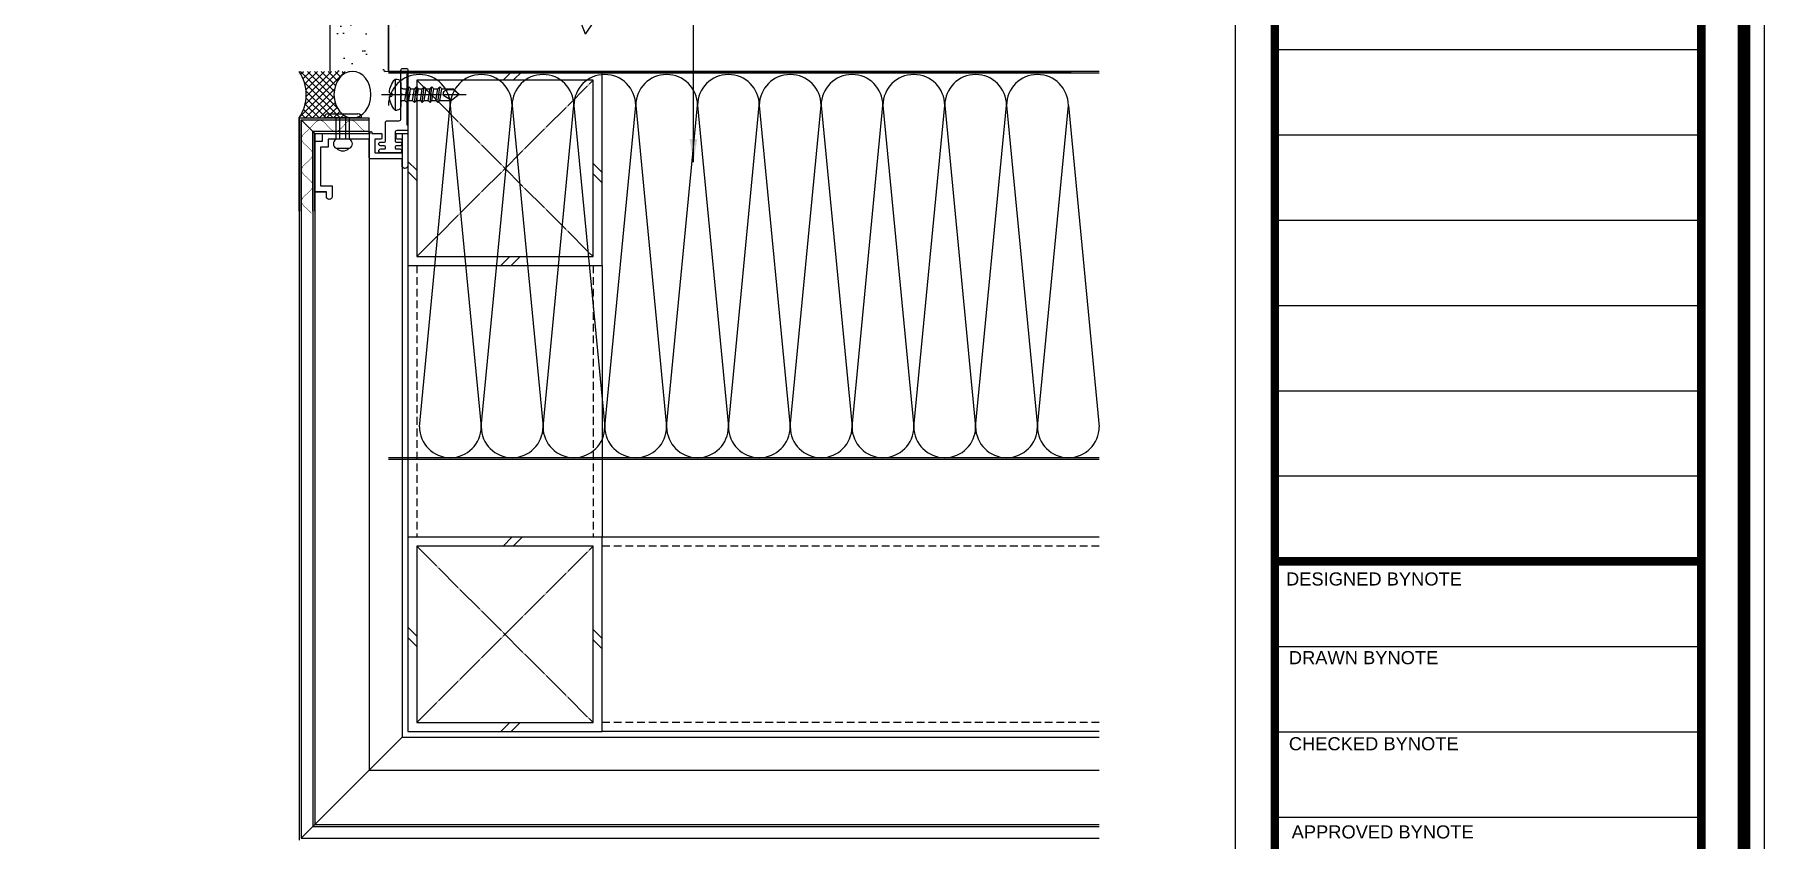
# Model space of a CAD drawing. Header units: millimetres. Extents: x 3549 to 7984, y 668 to 4080.
# Drawn here: x 7538.8 to 7984.2, y 2567.2 to 2774.4 of the extents above; entities that cross this region are included whole.
import ezdxf

# ---------------------------------------------------------------- set-up
doc = ezdxf.new("R2010")
doc.units = ezdxf.units.MM
for name, pattern in [('CENTER', [7.75, 7.25, -0.25, 0, -0.25]), ('HIDDEN', [0.375, 0.25, -0.125]), ('HIDDEN2', [1, 0.5, -0.5])]:
    doc.linetypes.add(name, pattern=pattern)
for name, color, linetype in [('.1 text box', 7, 'Continuous'), ('3', 3, 'Continuous'), ('4', 4, 'Continuous'), ('BOARD', 55, 'Continuous'), ('Bolt', 1, 'Continuous'), ('Dims', 1, 'Continuous'), ('nt', 34, 'Continuous'), ('PI', 6, 'Continuous'), ('Structure', 6, 'Continuous'), ('TE 07', 7, 'Continuous'), ('TEXT', 2, 'Continuous')]:
    doc.layers.add(name, color=color, linetype=linetype)
doc.layers.add('NT Panel', color=7, linetype='Continuous', true_color=0xbfff7f)
doc.layers.add('PANEL', color=9, linetype='Continuous', true_color=0x808080)
doc.styles.get("Standard").update_dxf_attribs({"font": 'arial.ttf'})
doc.dimstyles.new('Telling', dxfattribs={"dimscale": 2, "dimtxt": 3, "dimasz": 3, "dimexe": 1, "dimexo": 3, "dimgap": 1, "dimtad": 1, "dimdec": 1, "dimrnd": 1, "dimdsep": 46, "dimtxsty": 'Standard', "dimcen": 3, "dimclrd": 1, "dimclre": 1, "dimclrt": 2, "dimadec": 0, "dimazin": 0, "dimtfac": 1, "dimtdec": 1, "dimtofl": 0, "dimtmove": 0, "dimatfit": 0, "dimfxl": 1, "dimtolj": 1, "dimtzin": 0, "dimlwe": -1, "dimarcsym": 0})

# ---------------------------------------------------------------- blocks, each defined once
blk = doc.blocks.new('AL-TEMPLATE')
at = {"color": 9}
for p, q in [((2716.817341244991, 1326.40825630703), (2800.017341244944, 1326.40825630703)), ((2716.817341244991, 1309.768256307074), (2800.017341244944, 1309.768256307074)), ((2716.817341244991, 1293.12825630706), (2800.017341244944, 1293.12825630706)), ((2716.817341244991, 1276.488256307046), (2800.017341244944, 1276.488256307046)), ((2716.817341244991, 1259.848256307032), (2800.017341244944, 1259.848256307032)), ((2716.817341244991, 1243.208256307193), (2800.017341244944, 1243.208256307193)), ((2716.817341244991, 1209.928256307106), (2800.017341244944, 1209.928256307106)), ((2716.817341244991, 1193.288256307093), (2800.017341244944, 1193.288256307093)), ((2716.817341244991, 1176.648256307137), (2800.017341244944, 1176.648256307137))]:
    blk.add_line(p, q, dxfattribs=at)
for points, const_width in [([(1976.337341245009, 1509.448256307067), (2808.337341245009, 1509.448256307067), (2808.337341245009, 927.0482563070436), (1976.337341245009, 927.0482563070436)], 2.49600000000001), ([(2716.817341244991, 1409.795819859039), (2800.017341244944, 1409.795819859039), (2800.017341244944, 1026.888256307069), (2716.817341244991, 1026.888256307069)], 1.664000000000007)]:
    blk.add_lwpolyline(points, close=True, dxfattribs=dict(at, const_width=const_width))
at = {"color": 9, "const_width": 1.664000000000007}
blk.add_lwpolyline([(2716.817341244991, 1226.56825630712), (2800.017341244944, 1226.56825630712)], dxfattribs=at)
at = {"layer": 'nt', "color": 254, "linetype": 'Continuous', "ltscale": 2}
blk.add_lwpolyline([(1972.337341245009, 1515.248256307055), (1972.337341245009, 921.2482563070553), (2812.337341245009, 921.2482563070553), (2812.337341245009, 1515.248256307055)], close=True, dxfattribs=at)
at = {"layer": 'TE 07'}
blk.add_lwpolyline([(1984.073093346065, 1501.315819858999), (2709.081589143934, 1501.315819858999), (2709.081589143934, 935.1806927550533), (1984.073093346065, 935.1806927550533)], close=True, dxfattribs=at)
at = {"color": 9, "char_height": 2.555904000000012, "width": 438.9675663360018, "attachment_point": 1}
for s, insert in [('DESIGNED BYNOTE', (2719.009706649907, 1224.393257073029)), ('DRAWN BYNOTE', (2719.557141416684, 1209.040793254466)), ('CHECKED BYNOTE', (2719.557141416684, 1192.245637713368)), ('APPROVED BYNOTE', (2720.104568006915, 1175.040101810959))]:
    blk.add_mtext(s, dxfattribs=dict(at, insert=insert))
blk = doc.blocks.new('50')
at = {"color": 1, "linetype": 'CENTER'}
for p, q in [((-3.973676047059371, -22.69999999999999), (-49.37367604706037, 22.70000000000212)), ((-3.973676047060508, 22.7), (-49.37367604705673, -22.7))]:
    blk.add_line(p, q, dxfattribs=at)
at = {"layer": 'PI', "color": 9}
for p, q in [((-31.11866989110399, 25.00000000000028), (-28.81866989114565, 22.69999999999999)), ((-28.46701946156986, 25.00000000000121), (-26.16701946162516, 22.70000000000003)), ((-49.37367604706037, 1.244822420986566), (-51.67367604706033, -1.055177578970756)), ((-1.673676046914807, 1.819822421122694), (-3.97367604706028, -0.480177578981511)), ((-49.37367604706037, -1.406828008544892), (-51.67367604705919, -3.706828008486696)), ((-1.67367604691367, -0.8318280084114349), (-3.97367604706028, -3.131828008501998)), ((-30.54366989111418, -22.70000000000005), (-28.24366989101054, -25.00000000014552)), ((-27.89201946158209, -22.70000000000002), (-25.5920194614946, -25.0000000001446))]:
    blk.add_line(p, q, dxfattribs=at)
at = {"layer": 'PI', "color": 4}
for points in [[(-1.673676047060326, -25), (-51.67367604706033, -25), (-51.67367604706033, 25), (-1.673676047060326, 25)], [(-3.97367604706028, -22.7), (-49.37367604706037, -22.7), (-49.37367604706037, 22.69999999999999), (-3.97367604706028, 22.7)]]:
    blk.add_lwpolyline(points, close=True, dxfattribs=at)
blk = doc.blocks.new('sandwitch-p')
at = {"layer": 'PANEL'}
for p, q in [((-402.1406779529373, 2613.739468446655), (-394.1826431406901, 2696.503030494025)), ((-394.1826431406901, 2696.503030494025), (-386.2246083284429, 2613.739468446655)), ((-386.2246083288106, 2613.739468450511), (-378.2665735165634, 2696.503030497882)), ((-378.2665735165634, 2696.503030497882), (-370.3085387043163, 2613.739468450511)), ((-370.3085387043163, 2613.739468450511), (-362.350503892072, 2696.503030497882)), ((-362.350503892072, 2696.503030497882), (-354.3924690798219, 2613.739468450511)), ((-354.3924690798219, 2613.739468450511), (-346.4344342675776, 2696.503030497882)), ((-346.4344342675776, 2696.503030497882), (-338.4763994553276, 2613.739468450511)), ((-338.4763994553276, 2613.739468450511), (-330.5183646430833, 2696.503030497882)), ((-330.5183646430834, 2696.503030497882), (-322.5603298308334, 2613.73946845051))]:
    blk.add_line(p, q, dxfattribs=at)
for points in [[(-322.5603298308332, 2705.281433638263), (-410.0987127655495, 2705.281433638264)], [(-322.5603298308332, 2704.781433638263), (-410.0987127655495, 2704.781433638264)], [(-322.5603298308332, 2605.781433638263), (-410.0987127655495, 2605.781433638264)], [(-322.5603298308332, 2605.281433638263), (-410.0987127655495, 2605.281433638263)]]:
    blk.add_lwpolyline(points, dxfattribs=at)
for centre, radius, start, end in [((-402.1406779533024, 2696.503030497855), 7.958034812247173, 0, 180), ((-386.2246083288106, 2696.503030497882), 7.958034812247173, 0, 180), ((-370.3085387043192, 2696.503030497882), 7.958034812246811, 0, 180), ((-354.3924690798248, 2696.503030497882), 7.958034812247173, 0, 180), ((-338.4763994553305, 2696.503030497882), 7.958034812247173, 0, 180), ((-394.1826431406901, 2613.739468446655), 7.958034812247173, 180, 0), ((-378.2665735165634, 2613.739468450511), 7.958034812247173, 180, 0), ((-362.3505038920691, 2613.739468450511), 7.958034812247173, 180, 0), ((-346.4344342675748, 2613.739468450511), 7.958034812247173, 180, 0), ((-330.5183646430804, 2613.739468450511), 7.958034812247173, 180, 0)]:
    blk.add_arc(centre, radius, start, end, dxfattribs=at)
blk = doc.blocks.new('SLIDE-MOLD')
at = {"layer": '.1 text box', "color": 7, "ltscale": 0.8, "true_color": 0xffffff, "elevation": 1.049471199531806e-09}
blk.add_lwpolyline([(27951.36386872296, 11468.83761146928), (27951.36386872296, 11465.83761146928), (27951.36386872296, 11468.83761146928), (27964.36386872296, 11468.83761146928), (27964.36386872296, 11466.83761146928), (27966.36386872296, 11466.83761146928), (27966.36386872296, 11454.58761146928), (27966.73749444953, 11454.52356644338, -0.679596090826969), (27966.73749444949, 11454.15165649518), (27966.36386872296, 11454.08761146928), (27966.36386872296, 11451.58761146928), (27965.11386872296, 11451.58761146928, -0.414213562373095), (27964.86386872296, 11451.83761146928), (27964.86386872296, 11453.33761146928), (27961.36386872296, 11453.33761146928), (27961.36386872296, 11446.33761146928), (27964.86386872296, 11446.33761146928), (27964.86386872296, 11447.58761146928, -0.414213562373095), (27965.11386872296, 11447.83761146928), (27966.36386872296, 11447.83761146928), (27966.36386872296, 11445.08761146928, -0.414213562373095), (27966.11386872296, 11444.83761146928), (27958.11386872296, 11444.83761146928, -0.9999999999999999), (27958.11386872296, 11446.33761146928), (27959.86386872296, 11446.33761146928), (27959.86386872296, 11454.58761146928, -0.414213562373095), (27960.11386872296, 11454.83761146928), (27964.86386872296, 11454.83761146928), (27964.86386872296, 11465.33761146928), (27962.86386872296, 11465.33761146928), (27962.86386872296, 11467.33761146928), (27952.86386872296, 11467.33761146928), (27952.86386872296, 11464.33761146928), (27950.11386872297, 11464.33761146928, -1.000000000000075), (27950.11386872297, 11465.83761146929), (27951.36386872296, 11465.83761146928)], format="xyb", dxfattribs=at)
blk.add_lwpolyline([(27982.86386872296, 11444.83761146928), (27981.86386872296, 11444.83761146928, -0.4142135623730976), (27981.61386872296, 11445.08761146928), (27981.61386872296, 11445.13761146927), (27968.61386872296, 11445.13761146927), (27968.61386872296, 11445.08761146928, -0.4142135623730927), (27968.36386872296, 11444.83761146928), (27967.36386872296, 11444.83761146928, -0.4142135623730976), (27967.11386872296, 11445.08761146928), (27967.11386872296, 11447.63761146927, 0.4142135623731117), (27966.61386872296, 11448.13761146927), (27964.41386872278, 11448.13761146927, 0.4142135623730617), (27964.16386872278, 11447.88761146927), (27964.16386872278, 11446.93761146926, -0.9999999999999999), (27963.16386872278, 11446.93761146926), (27963.16386872278, 11447.88761146927, 0.4142135623731283), (27962.91386872278, 11448.13761146927), (27962.61386872296, 11448.13761146927, 0.414213562373095), (27962.36386872296, 11447.88761146927), (27962.36386872296, 11446.93761146926, -0.9999999999999999), (27961.36386872296, 11446.93761146926), (27961.36386872296, 11451.83761146928, -0.9999999999999999), (27962.36386872296, 11451.83761146928), (27962.36386872296, 11450.88761146927, 0.4142135623731283), (27962.61386872296, 11450.63761146927), (27962.91386872278, 11450.63761146927, 0.414213562373095), (27963.16386872278, 11450.88761146927), (27963.16386872278, 11451.83761146928, -1.000000000000057), (27964.16386872278, 11451.83761146928), (27964.16386872278, 11450.88761146927, 0.414213562373095), (27964.41386872278, 11450.63761146927), (27969.12386872274, 11450.63761146927, -0.414213562373095), (27969.62386872274, 11450.13761146927), (27969.62386872274, 11447.13761146927, 0.414213562373095), (27970.12386872274, 11446.63761146927), (27976.06386872292, 11446.63761146927), (27976.36386872296, 11446.33761146928), (27976.66386872278, 11446.63761146927), (27982.61386872296, 11446.63761146927, -0.414213562373095), (27983.11386872296, 11446.13761146927), (27983.11386872296, 11445.08761146928, -0.4142135623730935)], format="xyb", close=True, dxfattribs=at)
blk = doc.blocks.new('피스')
at = {"color": 1, "linetype": 'CENTER'}
for p, q in [((0, 4.994234959285676), (-1.45519e-11, -16.76617960838484)), ((-0.5, 2.979417234224456), (-0.3999999999941792, 2.303861639979004)), ((0.5, 2.979417234226275), (0.4000000000087312, 2.303861639979004))]:
    blk.add_line(p, q, dxfattribs=at)
at = {"color": 6}
for p, q in [((-4, 1.5), (-4, 1.000000000001818)), ((-4, 1.5), (4, 1.5)), ((-3, 0), (3, 0)), ((-0.3999999999941792, 2.303861639979004), (0.4000000000087312, 2.303861639979004)), ((4, 1.5), (4, 1)), ((2, -1.5), (-2, -2)), ((-1.5, -1.5), (-2, -2)), ((-2, -2), (-1.5, -2.5)), ((-1.5, -3.5), (-2, -4)), ((2, -3.5), (-2, -4)), ((-2, -4), (-1.5, -4.5)), ((-1.5, -0.499999999998181), (-1.5, -1.5)), ((1.5, -1), (-1.5, -1.5)), ((1.5, -2), (-1.5, -2.5)), ((-1.5, -2.5), (-1.5, -3.5)), ((1.5, -3), (-1.5, -3.5)), ((1.5, -4), (-1.5, -4.5)), ((1.5, -0.5), (1.5, -1)), ((1.5, -1), (2, -1.5)), ((2, -1.5), (1.5, -2)), ((1.5, -2), (1.5, -3)), ((1.5, -3), (2, -3.5)), ((2, -3.5), (1.5, -4)), ((1.5, -4), (1.5, -5)), ((-1.5, -5.5), (-2, -6)), ((2, -5.5), (-2, -6)), ((-2, -6), (-1.5, -6.5)), ((-1.5, -7.5), (-2, -8)), ((2, -7.5), (-2, -8)), ((-2, -8), (-1.5, -8.5)), ((-1.5, -4.5), (-1.5, -5.5)), ((1.5, -5), (-1.5, -5.5)), ((1.5, -6), (-1.5, -6.5)), ((-1.5, -6.5), (-1.5, -7.5)), ((1.5, -7), (-1.5, -7.5)), ((1.5, -8), (-1.5, -8.5)), ((-1.5, -8.5), (-1.5, -9.5)), ((1.5, -5), (2, -5.5)), ((2, -5.5), (1.5, -6)), ((1.5, -6), (1.5, -7)), ((1.5, -7), (2, -7.5)), ((2, -7.5), (1.5, -8)), ((1.5, -8), (1.5, -9)), ((-1.5, -9.5), (-2, -10)), ((2, -9.5), (-2, -10)), ((-2, -10), (-1.5, -10.5)), ((1.5, -9), (-1.5, -9.5)), ((1.5, -10), (-1.5, -10.5)), ((-1.5, -10.5), (-1.5, -13.5)), ((-1.269135901500703, -13.5375327857655), (-1.269135901500703, -11.96914375120104)), ((0, -15), (1.5, -13.02794578865905)), ((1.5, -13.02794578865905), (0.5961351330624894, -11.4678394157454)), ((1.5, -9), (2, -9.5)), ((2, -9.5), (1.5, -10)), ((1.5, -10), (1.5, -13.02794578865905)), ((0, -15), (-1.5, -13.5)), ((0, -15), (-1.269135901500703, -13.5375327857655))]:
    blk.add_line(p, q, dxfattribs=at)
for centre, radius, start, end in [((0, -3.083333333335759), 6.08333333333516, 94.71456054081824, 131.1120904393839), ((-3, 1.000000000001818), 1, 180, 270), ((-2, -0.499999999998181), 0.5, 0, 90), ((0, -3.083333333335759), 6.08333333333516, 48.88790956061607, 85.28543945918176), ((2, -0.5), 0.5, 90, 180), ((3, 1), 1, 270, 0), ((-0.2691359015007038, -11.96914375120104), 1, 30.08633172329508, 180)]:
    blk.add_arc(centre, radius, start, end, dxfattribs=at)
blk = doc.blocks.new('N-SCREW')
at = {"color": 6}
blk.add_blockref('피스', (17.25025960282073, -1.028045323091646), dxfattribs=at)

msp = doc.modelspace()

# ---------------------------------------------------------------- hatches: boundary and pattern name
at = {"ltscale": 0.5}
h = msp.add_hatch(dxfattribs=at)
h.set_pattern_fill('AR-SAND', color=256, scale=5, angle=-1.272221872585407e-14)
h.set_pattern_definition([(37.50000000000001, (-3187356.089942053, -139516.0208506688), (-0.3149667905480384, 9.634118845065792), [0, -7.599999999999994, 0, -8.49999999999999, 0, -8.12499999999999]), (7.499999999999979, (-3187356.089942053, -139516.0208506688), (8.848883526338637, 14.1107303261487), [0, -4.099999999999999, 0, -6.85, 0, -2.625]), (327.5, (-3187362.239942053, -139516.0208506688), (15.57070930875748, 0.0282952676848209), [0, -2.5, 0, -9, 0, -11.75]), (317.4999999999999, (-3187362.239942053, -139516.0208506688), (15.03063302286147, 4.388377824671243), [0, -1.25, 0, -5.899999999999999, 0, -6.75])])
h.paths.add_polyline_path([(7614.920174482198, 2964.975561248488), (7629.920174481733, 2964.975561248491), (7629.920182094655, 2764.97665810187), (7614.92018209512, 2764.97665810187)])
at = {"layer": 'BOARD'}
h = msp.add_hatch(dxfattribs=at)
h.set_pattern_fill('ANSI37', color=256, scale=0.3999999753716611, angle=269.9999999999999, style=0)
h.set_pattern_definition([(314.9999999999999, (-23156.03834100123, 23658.94615766643), (0.898025556814719, 0.898025556814716), []), (44.99999999999989, (-23156.03834100123, 23658.94615766643), (-0.898025556814716, 0.898025556814719), [])])
edge = h.paths.add_edge_path()
edge.add_ellipse((7620.638044243694, 2758.979890482691), major_axis=(-1.568511037403589e-12, 5.999999992680281), ratio=0.793089284554729, start_angle=-1.6427748050773516e-11, end_angle=179.9999999999887, ccw=False)
edge.add_line((7620.638044243694, 2764.979890475324), (7606.920180648038, 2764.979890475324))
edge.add_arc((7597.955100583635, 2758.979890482691), 10.78761606946253, -33.79294706482318, 33.79294706482523, ccw=False)
edge.add_line((7606.920180647176, 2752.979890489838), (7620.638044240254, 2752.979890489838))
at = {"layer": 'Structure'}
h = msp.add_hatch(dxfattribs=at)
h.set_pattern_fill('AR-CONC', color=256, scale=0.5, angle=90, style=0)
h.set_pattern_definition([(140, (19966.56327248507, 4874.385099622337), (7.969542769451548, 91.092334498002), [9.525, -104.775]), (85, (19966.56327248507, 4874.385099622337), (-95.52842261951757, -17.62171071248466), [7.62, -83.820292085]), (190.4514447, (19967.22739923506, 4881.976103122339), (-87.55887595609755, 73.47062354517664), [8.095004399999997, -89.04512229999997]), (136.1842, (19941.16327248507, 4874.385099622337), (21.02116396636358, 135.539520446065), [14.28749999999995, -157.1624999999993]), (186.6355576099999, (19942.91502248507, 4885.680049622337), (-123.7130622988607, 118.7020670257515), [12.14251157, -133.56780408]), (81.18415117000002, (19941.16327248507, 4874.385099622337), (-123.7130622927663, 118.7020670324885), [11.429983535, -125.72986596]), (111, (19947.51327248506, 4887.085099622338), (51.13259909354381, 75.80719563456624), [9.525, -104.775]), (56.00000000000002, (19947.51327248506, 4887.085099622338), (-92.09398306115963, 30.90101417382354), [7.62, -83.82]), (161.451445, (19951.77432243506, 4893.402365922339), (-40.96138444295261, 106.7082096393581), [8.0950044, -89.04496879999999]), (127.5, (19966.56327248507, 4874.385099622337), (-42.27751943657655, 1.544301625295911), [0, -82.804, 0, -85.09, 0, -84.1375]), (97.49999999999993, (19966.56327248507, 4874.385099622337), (-50.09028740905975, 33.40983125515287), [0, -48.51399999999999, 0, -80.89899999999999, 0, -32.0675]), (57.49999999999998, (19966.56327248507, 4846.064099622337), (2.864371996336726, 67.7952975834357), [0, -31.74999999999992, 0, -99.05999999999969, 0, -131.4449999999994]), (47.49999999999999, (19966.56327248507, 4833.364099622337), (-12.71324551666651, 74.06459069300902), [0, -41.275, 0, -65.786, 0, -93.345])])
h.paths.add_polyline_path([(7805.738984116615, 2964.975561819465), (7805.738984116615, 2764.975561819465), (7629.92018209512, 2764.975561819465), (7629.920166869189, 2964.975561819465)])

# ---------------------------------------------------------------- linework, layer by layer
at = {"color": 1, "ltscale": 0.5}
for p, q in [((7614.92018209512, 2764.97665810187, -1.787555510014409e-05), (7614.920174482198, 2964.975560677514, -1.787555510312207e-05)), ((7629.92018209512, 2764.97665810187, -1.787555510014409e-05), (7629.92018209512, 2864.976658101896, -1.787555510014409e-05))]:
    msp.add_line(p, q, dxfattribs=at)
at = {"color": 18, "linetype": 'HIDDEN2', "true_color": 0x000000}
msp.add_line((7634.920180642524, 2753.479890482687, -1.787555510461105e-05), (7634.920180642516, 2764.47989048269, -1.787555510461105e-05), dxfattribs=at)
at = {"color": 8, "elevation": -1.787555510312207e-05}
msp.add_lwpolyline([(7628.9201820952, 2764.976578276568), (7698.920151528262, 2764.982166045309)], dxfattribs=at)
at = {"layer": '3', "color": 4}
for p, q in [((7634.920180642337, 2714.97646373861, -1.787555510312207e-05), (7634.920180642337, 2644.976658109787, -1.787555510312207e-05)), ((7684.920180642337, 2714.97646373861, -1.787555510312207e-05), (7684.920180642337, 2644.976658109787, -1.787555510312207e-05)), ((7812.954982776435, 2644.976658113512, -1.787555510312207e-05), (7684.920180642337, 2644.976658113512, -1.787555510312207e-05)), ((7812.954982776435, 2594.976658106061, -1.787555510312207e-05), (7684.920180642337, 2594.976658106061, -1.787555510312207e-05))]:
    msp.add_line(p, q, dxfattribs=at)
at = {"layer": 'BOARD', "const_width": 0.1250656372481108, "elevation": -1.787555510461105e-05}
for points in [[(7610.081591975345, 2728.413916470152), (7609.788556412844, 2728.758815577241), (7609.386879000905, 2729.13607548355), (7608.99310139287, 2729.551696179945), (7608.580840865051, 2729.881938521708), (7608.179163452822, 2730.259198426852), (7607.886127890611, 2730.604097535107), (7607.690600870295, 2730.924726043365), (7607.581449083752, 2731.229174153179), (7607.547539223441, 2731.525532063769), (7607.581449083752, 2731.821889974361), (7607.690600870295, 2732.126338084174), (7607.886127890611, 2732.446966593597), (7608.179163452822, 2732.791865701851), (7608.580840865051, 2733.169125606995), (7608.99310139287, 2733.499367947594), (7609.386879000905, 2733.914988645153), (7609.788556412844, 2734.292248551462), (7610.081591975345, 2734.637147658552), (7610.277118995661, 2734.957776167974), (7610.386270782204, 2735.262224277788), (7610.420180642514, 2735.558582188379), (7610.386270782204, 2735.854940098971), (7610.277118995661, 2736.159388208784), (7610.081591975345, 2736.480016717042), (7609.788556412844, 2736.824915825296), (7609.386879000905, 2737.202175730441), (7608.99310139287, 2737.617796427999), (7608.580840865051, 2737.948038768598), (7608.179163452822, 2738.325298674907), (7607.886127890611, 2738.670197781997), (7607.690600870295, 2738.99082629142), (7607.581449083752, 2739.295274401233), (7607.547539223441, 2739.591632311825), (7607.581449083752, 2739.887990222416), (7607.690600870295, 2740.192438332229), (7607.886127890611, 2740.513066841652), (7608.179163452822, 2740.857965948742), (7608.580840865051, 2741.23522585505), (7608.99310139287, 2741.565468195649), (7609.386879000905, 2741.981088893209), (7609.788556412844, 2742.358348798352), (7610.081591975345, 2742.703247906607), (7610.277118995661, 2743.023876414865), (7610.386270782204, 2743.328324524679), (7610.420180642514, 2743.62468243527), (7610.386270782204, 2743.921040345861), (7610.277118995661, 2744.225488455674), (7610.081591975345, 2744.546116965097), (7609.788556412844, 2744.891016073352), (7609.386879000905, 2745.268275978496), (7608.99310139287, 2745.683896676056), (7608.580840865051, 2746.014139016654), (7608.179163452822, 2746.391398922962), (7607.886127890611, 2746.736298030052), (7607.690600870295, 2747.056926539475), (7607.581449083752, 2747.361374649288), (7607.547539223441, 2747.657732559879), (7607.581449083752, 2747.95409047047), (7607.690600870295, 2748.258538580284), (7607.886127890611, 2748.579167088542), (7608.179163452822, 2748.924066196797), (7608.580840865051, 2749.301326101941), (7608.99310139287, 2749.631568443705), (7609.386879000905, 2750.047189140099)], [(7609.629334775495, 2750.27073634971), (7609.85705194377, 2750.513192124302), (7610.272672640165, 2750.906969732338), (7610.602914981928, 2751.319230260157), (7610.980174887072, 2751.720907672386), (7611.325073995326, 2752.013943234597), (7611.645702503585, 2752.209470254912), (7611.950150613398, 2752.318622041455), (7612.246508523989, 2752.352531901766), (7612.542866434581, 2752.318622041455), (7612.847314544394, 2752.209470254912), (7613.167943053817, 2752.013943234597), (7613.512842162071, 2751.720907672386), (7613.890102067215, 2751.319230260157), (7614.220344407814, 2750.906969732338), (7614.635965105373, 2750.513192124302), (7615.013225011682, 2750.111514712364), (7615.358124118772, 2749.818479149862), (7615.678752628194, 2749.622952129546), (7615.983200738008, 2749.513800343004), (7616.279558648599, 2749.479890482693), (7616.575916559191, 2749.513800343004), (7616.880364669004, 2749.622952129546), (7617.200993177262, 2749.818479149862), (7617.545892285516, 2750.111514712364), (7617.923152190661, 2750.513192124302), (7618.338772888219, 2750.906969732338), (7618.669015228817, 2751.319230260157), (7619.046275135127, 2751.720907672386), (7619.391174242217, 2752.013943234597), (7619.71180275164, 2752.209470254912), (7620.016250861453, 2752.318622041455), (7620.312608772045, 2752.352531901766), (7620.608966682636, 2752.318622041455), (7620.913414792449, 2752.209470254912), (7621.234043301872, 2752.013943234597), (7621.578942408962, 2751.720907672386), (7621.95620231527, 2751.319230260157), (7622.286444655869, 2750.906969732338), (7622.702065353429, 2750.513192124302), (7623.079325258572, 2750.111514712364), (7623.424224366827, 2749.818479149862), (7623.744852875085, 2749.622952129546), (7624.049300984899, 2749.513800343004), (7624.34565889549, 2749.479890482693), (7624.64201680608, 2749.513800343004), (7624.946464915894, 2749.622952129546)]]:
    msp.add_lwpolyline(points, dxfattribs=at)
at = {"layer": 'BOARD'}
msp.add_arc((7597.955100583635, 2758.979890482691, -1.787555510461105e-05), 10.78761606946235, 326.2070528883357, 33.7929471116643, dxfattribs=at)
at = {"layer": 'BOARD', "extrusion": (0, 0, -1)}
msp.add_ellipse((7620.638044243694, 2758.979890482691, -1.787555510461105e-05), major_axis=(-1.568511037403589e-12, 5.999999992680281), ratio=0.7930892845547289, dxfattribs=at)
at = {"layer": 'Bolt', "linetype": 'Continuous', "ltscale": 3}
for p, q in [((7623.070180651456, 2752.979890482691, -1.787555510461106e-05), (7613.270180651457, 2752.979890482691, -1.787555510461106e-05)), ((7619.920180642515, 2747.479890490143, -1.791240601091105e-05), (7616.420180649966, 2747.479890490143, -1.791240601091105e-05))]:
    msp.add_line(p, q, dxfattribs=at)
at = {"layer": 'Bolt'}
for p, q in [((7614.320180641026, 2754.029890487162, -1.787555510461106e-05), (7622.020180651457, 2754.029890487162, -1.787555510461106e-05)), ((7616.420180649966, 2747.479890485499, -1.791240601091105e-05), (7616.420180649966, 2752.979890482691, -1.791240601091105e-05)), ((7617.420180642515, 2747.479890485499, -1.791240601091105e-05), (7617.420180642515, 2752.979890482691, -1.791240601091105e-05)), ((7618.920180649966, 2747.479890485499, -1.791240601091105e-05), (7618.920180649965, 2752.979890482691, -1.791240601091105e-05)), ((7619.920180642515, 2747.479890485499, -1.791240601091105e-05), (7619.920180642515, 2752.979890482691, -1.791240601091105e-05)), ((7616.420180649966, 2745.165125401883, -1.787555510461105e-05), (7619.920180642515, 2745.165125401883, -1.787555510461105e-05))]:
    msp.add_line(p, q, dxfattribs=at)
for centre, radius, start, end in [((7614.320180641026, 2752.979890482691, -1.787555510461106e-05), 1.049999999999999, 90, 180), ((7622.020180651457, 2752.979890482691, -1.787555510461106e-05), 1.049999999999999, 7.016709298534877e-15, 90), ((7617.018754450142, 2746.322507949738, -1.791240601091105e-05), 1.303006117112575, 117.3470508774779, 242.652949122522), ((7618.170180649966, 2746.666625412373, -1.787555510461105e-05), 2.201499999999999, 223.0028691592897, 316.9971308407104), ((7619.321606842339, 2746.322507949738, -1.791240601091105e-05), 1.303006117113651, 297.3470508774779, 62.65294912252208)]:
    msp.add_arc(centre, radius, start, end, dxfattribs=at)
at = {"layer": 'NT Panel', "color": 30, "true_color": 0xff7f00}
for p, q in [((7606.920180642516, 2728.979890482691, -1.787555510461105e-05), (7606.920180642516, 2752.979890482691, -1.787555510461105e-05)), ((7606.920180642516, 2752.979890482691, -1.787555510461105e-05), (7624.920180642515, 2752.97989048269, -1.787555510461105e-05)), ((7606.920180642519, 2752.97989048269, -1.787555510312207e-05), (7606.92018064252, 2566.976658109969, -1.787555510312207e-05)), ((7624.920180642515, 2748.97989048269, -1.787555510461105e-05), (7624.920180642515, 2752.979890482691, -1.787555510461105e-05)), ((7610.920180642514, 2728.97989048269, -1.787555510461105e-05), (7610.920180642514, 2748.979890482692, -1.787555510461105e-05)), ((7610.920180642514, 2748.97989048269, -1.787555510461105e-05), (7624.920180642515, 2748.97989048269, -1.787555510461105e-05)), ((7610.920180642521, 2748.979890482685, -1.787555510312207e-05), (7610.920180642521, 2570.976658109969, -1.787555510312207e-05)), ((7610.920180642522, 2570.976658109969, -1.787555510312207e-05), (7812.954982776437, 2570.976658109968, -1.787555510312207e-05))]:
    msp.add_line(p, q, dxfattribs=at)
at = {"layer": 'NT Panel', "color": 5, "true_color": 0x0000ff}
for p, q in [((7607.420180642515, 2728.979890482691, -1.787555510461105e-05), (7607.420180642515, 2752.479890482689, -1.787555510461105e-05)), ((7607.420180642516, 2752.47989048269, -1.787555510461105e-05), (7610.920180642514, 2748.97989048269, -1.787555510461105e-05)), ((7607.420180642515, 2752.47989048269, -1.787555510461105e-05), (7624.920180642515, 2752.47989048269, -1.787555510461105e-05)), ((7607.420180642521, 2752.479890482686, -1.787555510312207e-05), (7607.42018064252, 2567.476658109969, -1.787555510312207e-05)), ((7624.920180642516, 2749.479890482694, -1.787555510461105e-05), (7610.420180642514, 2749.479890482692, -1.787555510461105e-05)), ((7610.420180642513, 2728.97989048269, -1.787555510461105e-05), (7610.420180642514, 2749.47989048269, -1.787555510461105e-05)), ((7610.420180642519, 2749.479890482692, -1.787555510312207e-05), (7610.42018064252, 2570.476658109969, -1.787555510312207e-05)), ((7610.92018064252, 2570.976658109968, -1.787555510312207e-05), (7607.42018064252, 2567.476658109969, -1.787555510312207e-05)), ((7610.42018064252, 2570.476658109969, -1.787555510312207e-05), (7812.954982776437, 2570.47665810997, -1.787555510312207e-05)), ((7607.42018064252, 2567.476658109969, -1.787555510312207e-05), (7812.954982776436, 2567.476658109969, -1.787555510312207e-05))]:
    msp.add_line(p, q, dxfattribs=at)
at = {"layer": 'NT Panel', "color": 9}
for p, q in [((7624.920180642521, 2748.979890482685, -1.787555510312207e-05), (7624.920180642521, 2584.976658109969, -1.787555510312207e-05)), ((7633.420180642521, 2748.979890482685, -1.787555510312207e-05), (7633.42018064252, 2593.476658109969, -1.787555510312207e-05)), ((7633.420180642521, 2593.476658109969, -1.787555510312207e-05), (7610.920180642522, 2570.976658109969, -1.787555510312207e-05)), ((7633.420180642523, 2593.476658109969, -1.787555510312207e-05), (7812.954982776436, 2593.476658109969, -1.787555510312207e-05)), ((7624.920180642521, 2584.976658109969, -1.787555510312207e-05), (7812.954982776436, 2584.976658109969, -1.787555510312207e-05))]:
    msp.add_line(p, q, dxfattribs=at)
at = {"layer": 'PI', "color": 5, "linetype": 'HIDDEN', "ltscale": 8}
for p, q in [((7637.220180642333, 2714.97646373861, -1.787555510312207e-05), (7637.220180642333, 2644.976658109787, -1.787555510312207e-05)), ((7682.620180642333, 2714.97646373861, -1.787555510312207e-05), (7682.620180642341, 2644.976658109787, -1.787555510312207e-05)), ((7812.954982776435, 2642.676658114011, -1.787555510312207e-05), (7684.920180642337, 2642.676658113818, -1.787555510312207e-05)), ((7812.954982776435, 2597.276658106806, -1.787555510312207e-05), (7684.920180642337, 2597.276658106806, -1.787555510312207e-05))]:
    msp.add_line(p, q, dxfattribs=at)
at = {"layer": 'Structure'}
for p, q in [((7629.920166869189, 2964.975561819465, -1.787555510312207e-05), (7629.9201820952, 2764.975561819469, -1.787555510312207e-05)), ((7629.92018209512, 2764.97665810187, -1.787555510014409e-05), (7805.738984116615, 2764.97603677995, -1.787555510183187e-05))]:
    msp.add_line(p, q, dxfattribs=at)

# ---------------------------------------------------------------- block references
at = {"xscale": -1, "rotation": 90}
msp.add_blockref('N-SCREW', (7632.092135319422, 2776.230150085507, -1.787555510461105e-05), dxfattribs=at)
for p in [(8040.01889486067, 59.69522446360679, -1.787555510014409e-05), (8071.851034109659, 59.69522446360679, -1.787555510014409e-05), (8135.515312607268, 59.69522446746259, -1.787555510014409e-05)]:
    msp.add_blockref('sandwitch-p', p)
at = {"layer": '4', "xscale": 1.32, "yscale": 1.32, "zscale": 1.32}
msp.add_blockref('AL-TEMPLATE', (4271.961630927442, 1019.735317012379), dxfattribs=at)
at = {"layer": '4', "xscale": -1}
for p in [(7633.246522267847, 2739.97646373861, -1.787555510067206e-05), (7633.246504595278, 2619.976658109787, -1.787555510312207e-05)]:
    msp.add_blockref('50', p, dxfattribs=at)
at = {"layer": 'TEXT', "rotation": 90.00000000000001}
msp.add_blockref('SLIDE-MOLD', (19079.7577921118, -25217.38397824028, -1.787660457581058e-05), dxfattribs=at)

# ---------------------------------------------------------------- leaders
at = {"layer": 'Dims'}
msp.add_leader([(7708.448041655087, 2741.552350708262), (7708.448041655087, 2954.332347381664), (7727.420795269565, 2954.332347381664)], dimstyle='Telling', override={"dimgap": 1, "dimtad": 0}, dxfattribs=at)

doc.saveas('drawing.dxf')
